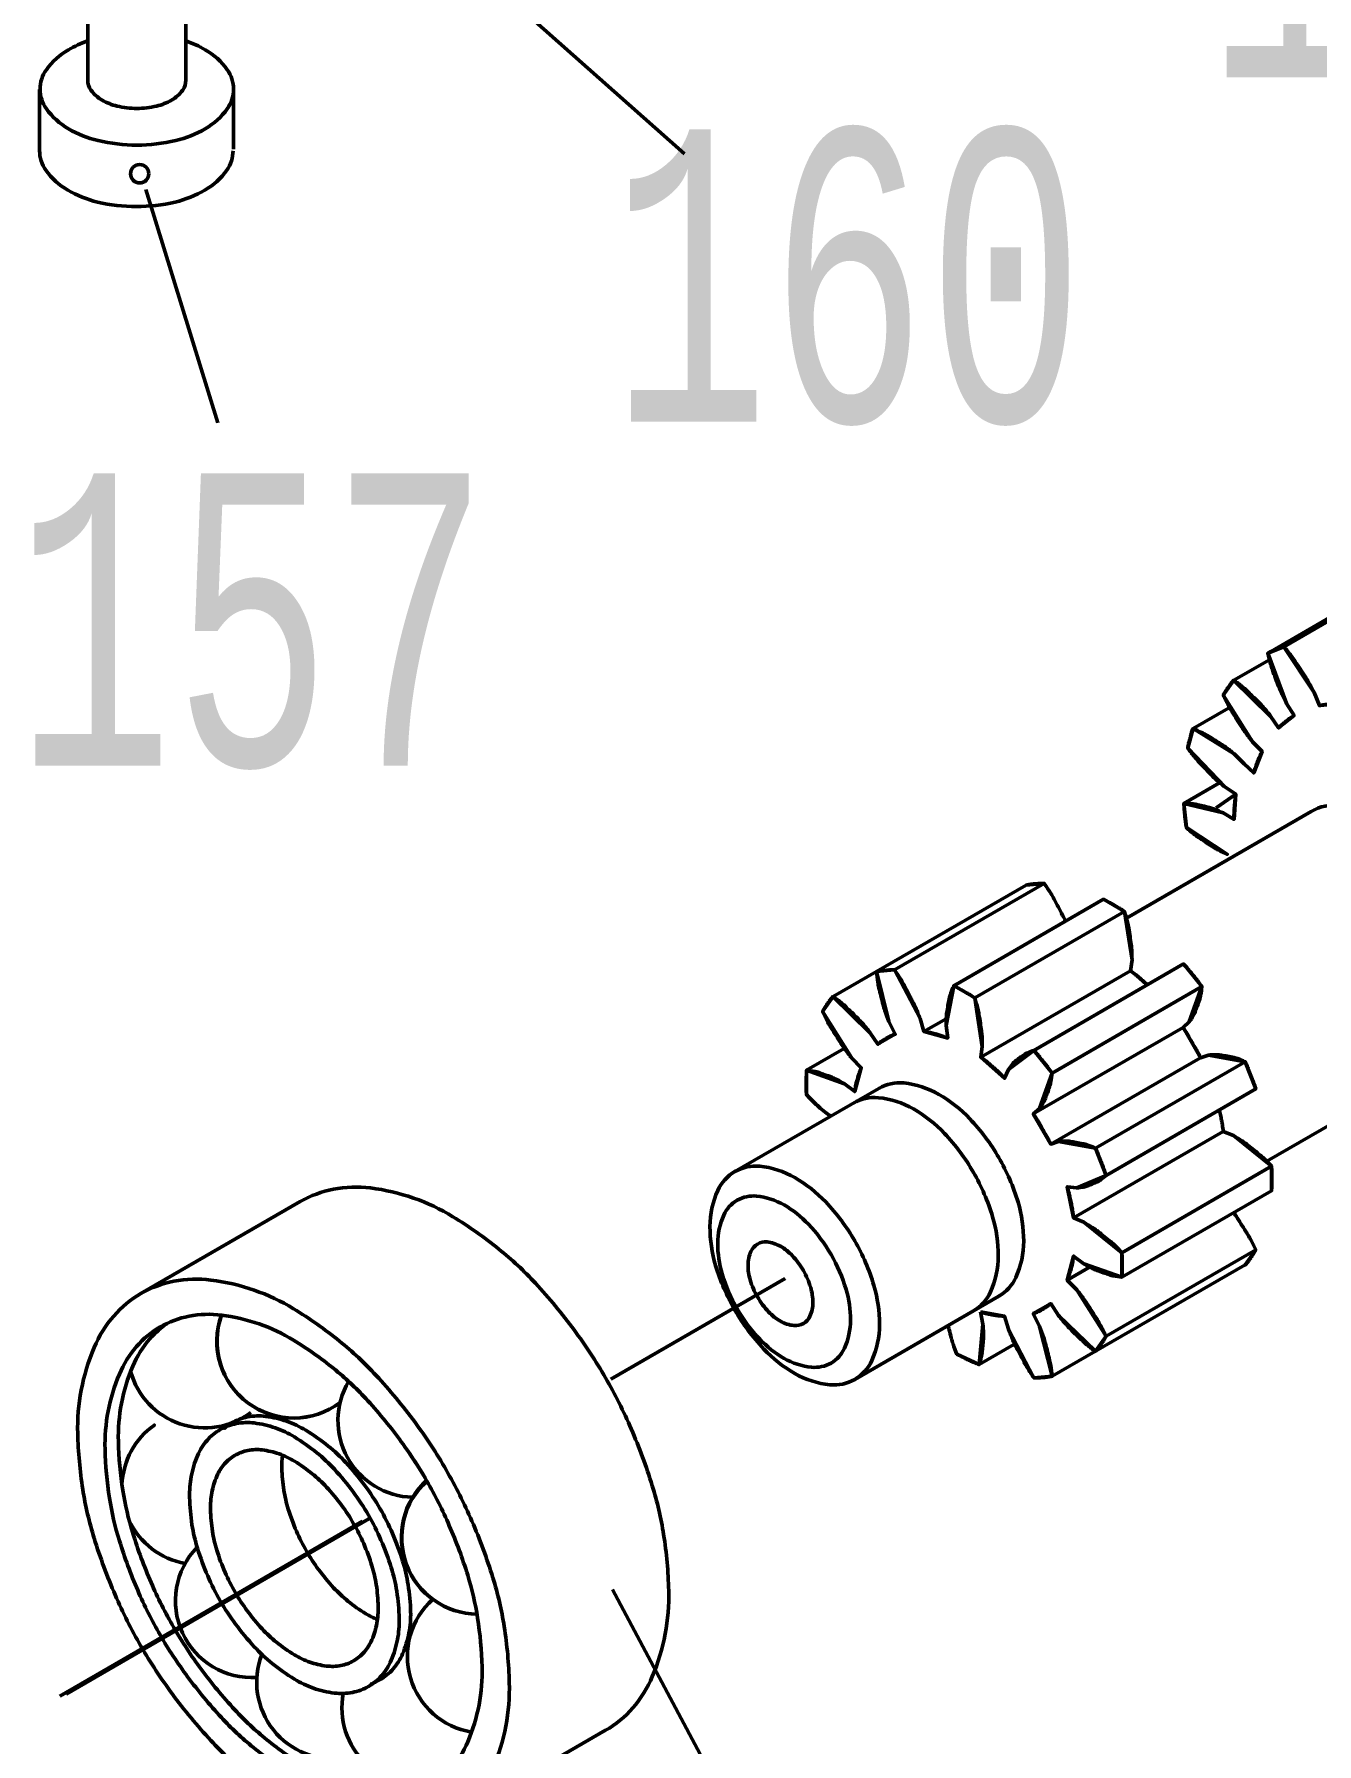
# Model space of a CAD drawing. Extents: x -99 to 181, y -251 to 146.
# Drawn here: x 57.45 to 72.82, y 2.89 to 23.36 of the extents above; entities that cross this region are included whole.
import ezdxf

# ---------------------------------------------------------------- set-up
doc = ezdxf.new("R2010")
doc.units = 0
doc.linetypes.add('STRICHPUNKT2', pattern=[18.5, 10, -4, 0.5, -4])
doc.layers.get('0').update_dxf_attribs({"linetype": 'CONTINUOUS'})
doc.layers.add('LE_ALL', color=7, linetype='CONTINUOUS', lineweight=50)
doc.layers.add('TXT_ALL', color=7, linetype='CONTINUOUS')
doc.styles.add('MONOTXT', font='monotxt.shx')

# ---------------------------------------------------------------- blocks, each defined once
blk = doc.blocks.new('107_00013', base_point=(66.114, 8.238))
at = {"layer": 'LE_ALL', "color": 2}
for p, q in [((71.223, 14.15), (71.65, 14.397)), ((66.702, 10.955), (67.154, 11.215)), ((67.278, 10.698), (67.158, 10.789)), ((68.768, 7.429), (69.185, 7.67))]:
    blk.add_line(p, q, dxfattribs=at)
for points in [[(73.711, 16.77, -0.00967), (73.8, 16.66, -0.018087), (73.844, 16.599, -0.000215), (73.854, 16.585, 0.000215), (73.844, 16.599, 0.018087), (73.8, 16.66, 0.00967), (73.711, 16.77), (72.421, 16.025, 0.009551), (72.377, 16.013, 0.017664), (72.354, 16.005, 0.001348), (72.321, 15.992, 0.001369), (72.289, 15.979, 0.017937), (72.267, 15.97), (73.432, 16.642), (72.267, 15.97, 0.009625), (72.227, 15.949), (72.421, 16.025), (73.711, 16.77)], [(72.227, 15.949), (72.421, 16.025, 0.009551), (72.377, 16.013, 0.017664), (72.354, 16.005, 0.001348), (72.321, 15.992, 0.001369), (72.289, 15.979, 0.017937), (72.267, 15.97, 0.009625), (72.227, 15.949)], [(72.421, 16.025), (72.783, 15.478, 0.00958), (72.716, 15.604, 0.017751), (72.676, 15.671, 0.001376), (72.614, 15.763, 0.001402), (72.554, 15.854, 0.018087), (72.51, 15.915, 0.00967), (72.421, 16.025)], [(72.421, 16.025), (72.783, 15.478, 0.00958), (72.716, 15.604, 0.017751), (72.676, 15.671, 0.001376), (72.614, 15.763, 0.001402), (72.554, 15.854, 0.018087), (72.51, 15.915, 0.00967), (72.421, 16.025)], [(71.821, 15.625), (72.261, 15.196, 0.010749), (72.174, 15.301, 0.019424), (72.122, 15.357, 0.001715), (72.045, 15.432, 0.001857), (71.974, 15.501, 0.021043), (71.922, 15.546, 0.011188), (71.821, 15.625), (72.247, 15.871), (71.821, 15.625)], [(72.452, 15.348), (72.227, 15.949, 0.010193), (72.261, 15.817, 0.019152), (72.284, 15.748, 0.001553), (72.32, 15.65, 0.001478), (72.359, 15.547, 0.018226), (72.39, 15.476, 0.009944), (72.452, 15.348)], [(72.452, 15.348), (72.227, 15.949, 0.010193), (72.261, 15.817, 0.019152), (72.284, 15.748, 0.001553), (72.32, 15.65, 0.001478), (72.359, 15.547, 0.018226), (72.39, 15.476, 0.009944), (72.452, 15.348)], [(71.694, 15.445), (71.821, 15.625, 0.00867), (71.79, 15.589, 0.016383), (71.775, 15.569, 0.001121), (71.755, 15.54, 0.001078), (71.733, 15.509, 0.015747), (71.719, 15.487, 0.0085), (71.694, 15.445)], [(71.694, 15.445), (71.821, 15.625, 0.00867), (71.79, 15.589, 0.016383), (71.775, 15.569, 0.001121), (71.755, 15.54, 0.001078), (71.733, 15.509, 0.015747), (71.719, 15.487, 0.0085), (71.694, 15.445)], [(72.357, 15.053), (72.543, 15.202, 0.010507), (72.5, 15.174, 0.01946), (72.478, 15.158, 0.00162), (72.447, 15.133, 0.001593), (72.416, 15.108, 0.019137), (72.394, 15.09, 0.010419), (72.357, 15.053), (72.261, 15.196, 0.010749), (72.174, 15.301, 0.019424), (72.122, 15.357, 0.001715), (72.045, 15.432, 0.001857), (71.974, 15.501, 0.021043), (71.922, 15.546, 0.011188), (71.821, 15.625), (72.261, 15.196), (72.357, 15.053)], [(72.046, 14.889), (71.694, 15.445, 0.009554), (71.759, 15.317, 0.017738), (71.798, 15.25, 0.001369), (71.856, 15.156, 0.001386), (71.915, 15.063, 0.017954), (71.959, 15.001, 0.009612), (72.046, 14.889), (72.159, 14.771), (72.046, 14.889, -0.009612), (71.959, 15.001, -0.017954), (71.915, 15.063, -0.001386), (71.856, 15.156, -0.001369), (71.798, 15.25, -0.017738), (71.759, 15.317, -0.009554), (71.694, 15.445), (72.046, 14.889)], [(73.04, 15.501), (73.098, 15.343, 0.009268), (73.042, 15.343, 0.017053), (73.012, 15.342, 0.001273), (72.969, 15.338, 0.001329), (72.928, 15.334, 0.017806), (72.9, 15.331, 0.00947), (72.847, 15.321), (72.783, 15.478), (72.847, 15.321), (73.098, 15.343), (73.04, 15.501)], [(71.332, 15.045, 0.007265), (71.315, 14.997, 0.013918), (71.307, 14.971, 0.000798), (71.296, 14.933, 0.000758), (71.285, 14.894, 0.01323), (71.279, 14.866, 0.007083), (71.268, 14.813), (71.332, 15.045, 0.007265), (71.315, 14.997, 0.013918), (71.307, 14.971, 0.000798), (71.296, 14.933, 0.000758), (71.285, 14.894, 0.01323), (71.279, 14.866, 0.007083), (71.268, 14.813), (71.332, 15.045), (71.758, 15.291)], [(72.452, 15.348), (72.543, 15.202, 0.010507), (72.5, 15.174, 0.01946), (72.478, 15.158, 0.00162), (72.447, 15.133, 0.001593), (72.416, 15.108, 0.019137), (72.394, 15.09, 0.010419), (72.357, 15.053), (72.543, 15.202), (72.452, 15.348)], [(71.824, 14.743, 0.012092), (71.722, 14.823, 0.021461), (71.662, 14.865, 0.002145), (71.575, 14.919, 0.002391), (71.497, 14.966, 0.023939), (71.441, 14.996, 0.012771), (71.332, 15.045), (71.824, 14.743, 0.012092), (71.722, 14.823, 0.021461), (71.662, 14.865, 0.002145), (71.575, 14.919, 0.002391), (71.497, 14.966, 0.023939), (71.441, 14.996, 0.012771), (71.332, 15.045), (71.824, 14.743)], [(71.268, 14.813, 0.00983), (71.356, 14.701, 0.018065), (71.407, 14.643, 0.001446), (71.484, 14.563, 0.001509), (71.557, 14.487, 0.018857), (71.61, 14.436, 0.010043), (71.715, 14.347), (71.268, 14.813, 0.00983), (71.356, 14.701, 0.018065), (71.407, 14.643, 0.001446), (71.484, 14.563, 0.001509), (71.557, 14.487, 0.018857), (71.61, 14.436, 0.010043), (71.715, 14.347), (71.268, 14.813)], [(71.944, 14.625), (72.06, 14.514), (72.159, 14.771, 0.007938), (72.134, 14.718, 0.015149), (72.121, 14.69, 0.000947), (72.105, 14.648, 0.000896), (72.088, 14.604, 0.014334), (72.078, 14.573, 0.007721), (72.06, 14.514), (71.944, 14.625), (71.824, 14.743)], [(72.06, 14.514), (72.159, 14.771, 0.007938), (72.134, 14.718, 0.015149), (72.121, 14.69, 0.000947), (72.105, 14.648, 0.000896), (72.088, 14.604, 0.014334), (72.078, 14.573, 0.007721), (72.06, 14.514)], [(72.216, 9.863), (74.428, 11.14, 0.156851), (74.667, 11.404, 0.106617), (74.776, 11.91, 0.072341), (74.696, 12.457, 0.058752), (74.428, 13.082, 0.058752), (74.021, 13.627, 0.072341), (73.587, 13.97, 0.106617), (73.094, 14.128, 0.156851), (72.746, 14.053), (70.534, 12.776)], [(71.694, 14.035, 0.017), (71.593, 14.079, 0.028757), (71.531, 14.099, 0.004049), (71.446, 14.12, 0.004702), (71.373, 14.137, 0.03342), (71.32, 14.145, 0.018331), (71.223, 14.15), (71.694, 14.035)], [(71.223, 14.15, 0.004924), (71.226, 14.087, 0.009589), (71.229, 14.055, 0.000374), (71.233, 14.008, 0.000357), (71.238, 13.958, 0.009167), (71.242, 13.924, 0.004814), (71.252, 13.86), (71.223, 14.15)], [(71.694, 14.035, 0.017), (71.593, 14.079, 0.028757), (71.531, 14.099, 0.004049), (71.446, 14.12, 0.004702), (71.373, 14.137, 0.03342), (71.32, 14.145, 0.018331), (71.223, 14.15), (71.694, 14.035)], [(71.223, 14.15, 0.004924), (71.226, 14.087, 0.009589), (71.229, 14.055, 0.000374), (71.233, 14.008, 0.000357), (71.238, 13.958, 0.009167), (71.242, 13.924, 0.004814), (71.252, 13.86), (71.223, 14.15)], [(71.844, 14.261, 0.006499), (71.835, 14.197, 0.012541), (71.832, 14.163, 0.000643), (71.828, 14.114, 0.000608), (71.825, 14.062, 0.011862), (71.823, 14.026, 0.006321), (71.823, 13.958), (71.844, 14.261)], [(71.844, 14.261, 0.006499), (71.835, 14.197, 0.012541), (71.832, 14.163, 0.000643), (71.828, 14.114, 0.000608), (71.825, 14.062, 0.011862), (71.823, 14.026, 0.006321), (71.823, 13.958), (71.844, 14.261)], [(71.252, 13.86, 0.01175), (71.353, 13.775, 0.020942), (71.413, 13.732, 0.002031), (71.499, 13.675, 0.002251), (71.578, 13.624, 0.023217), (71.634, 13.592, 0.012371), (71.743, 13.539), (71.252, 13.86)], [(69.77, 12.809, -0.017954), (69.802, 12.74, 0.017954), (69.77, 12.809, 0.001386), (69.719, 12.906, 0.001369), (69.667, 13.004, 0.017738), (69.629, 13.071, 0.009554), (69.55, 13.191, 0.0085), (69.501, 13.191, 0.015747), (69.475, 13.189, 0.001078), (69.438, 13.186, 0.001121), (69.402, 13.183, 0.016383), (69.377, 13.179, 0.00867), (69.331, 13.171), (69.55, 13.191, -0.009554), (69.629, 13.071, -0.017738), (69.667, 13.004, -0.001369), (69.719, 12.906, -0.001386), (69.77, 12.809)], [(69.331, 13.171), (69.55, 13.191, 0.0085), (69.501, 13.191, 0.015747), (69.475, 13.189, 0.001078), (69.438, 13.186, 0.001121), (69.402, 13.183, 0.016383), (69.377, 13.179, 0.00867), (69.331, 13.171)], [(70.583, 12.146, -0.006527), (70.647, 12.096, -0.012587), (70.68, 12.069, -0.00065), (70.726, 12.028, -0.000617), (70.775, 11.985, 0.000617), (70.726, 12.028, 0.00065), (70.68, 12.069, 0.012587), (70.647, 12.096, 0.006527), (70.583, 12.146), (70.601, 12.275, 0.012371), (70.597, 12.397, 0.023217), (70.591, 12.461, 0.002251), (70.577, 12.553, 0.002031), (70.561, 12.655, 0.020942), (70.546, 12.728, 0.01175), (70.511, 12.855, 0.004814), (70.456, 12.89, 0.009167), (70.427, 12.908, 0.000357), (70.384, 12.933, 0.000374), (70.343, 12.957, 0.009589), (70.314, 12.972, 0.004924), (70.258, 13.001), (70.511, 12.855), (70.601, 12.275), (70.583, 12.146)], [(70.258, 13.001), (70.511, 12.855, 0.004814), (70.456, 12.89, 0.009167), (70.427, 12.908, 0.000357), (70.384, 12.933, 0.000374), (70.343, 12.957, 0.009589), (70.314, 12.972, 0.004924), (70.258, 13.001)], [(70.511, 12.855), (70.601, 12.275, 0.012371), (70.597, 12.397, 0.023217), (70.591, 12.461, 0.002251), (70.577, 12.553, 0.002031), (70.561, 12.655, 0.020942), (70.546, 12.728, 0.01175), (70.511, 12.855)], [(67.538, 12.136), (67.756, 12.155, 0.0085), (67.708, 12.155, 0.015747), (67.682, 12.154, 0.001078), (67.644, 12.15, 0.001121), (67.609, 12.147, 0.016383), (67.584, 12.144, 0.00867), (67.538, 12.136)], [(67.538, 12.136), (67.756, 12.155, 0.0085), (67.708, 12.155, 0.015747), (67.682, 12.154, 0.001078), (67.644, 12.15, 0.001121), (67.609, 12.147, 0.016383), (67.584, 12.144, 0.00867), (67.538, 12.136)], [(67.689, 11.539), (67.538, 12.136, 0.011188), (67.555, 12.008, 0.021043), (67.568, 11.941, 0.001857), (67.592, 11.845, 0.001715), (67.619, 11.741, 0.019424), (67.641, 11.668, 0.010749), (67.689, 11.539), (67.764, 11.385), (67.689, 11.539)], [(67.689, 11.539), (67.538, 12.136, 0.011188), (67.555, 12.008, 0.021043), (67.568, 11.941, 0.001857), (67.592, 11.845, 0.001715), (67.619, 11.741, 0.019424), (67.641, 11.668, 0.010749), (67.689, 11.539)], [(68.376, 11.571), (68.108, 11.416), (68.063, 11.573, 0.009612), (68.009, 11.704, 0.017954), (67.976, 11.773, 0.001386), (67.926, 11.87, 0.001369), (67.874, 11.968, 0.017738), (67.835, 12.035, 0.009554), (67.756, 12.155), (68.063, 11.573), (68.108, 11.416), (68.376, 11.571)], [(67.756, 12.155), (68.063, 11.573, 0.009612), (68.009, 11.704, 0.017954), (67.976, 11.773, 0.001386), (67.926, 11.87, 0.001369), (67.874, 11.968, 0.017738), (67.835, 12.035, 0.009554), (67.756, 12.155)], [(70.583, 12.146), (68.789, 11.11), (69.074, 10.858, 0.006361), (69.014, 10.918, 0.011954), (68.981, 10.949, 0.000617), (68.933, 10.992, 0.00065), (68.886, 11.033, 0.012587), (68.854, 11.061, 0.006527), (68.789, 11.11), (70.583, 12.146)], [(71.516, 11.136), (71.957, 11.056), (70.163, 10.021), (70.29, 9.695), (72.083, 10.731), (71.957, 11.056, 0.019887), (71.863, 11.093, 0.032938), (71.804, 11.109, 0.005384), (71.724, 11.125, 0.006244), (71.656, 11.136, 0.038243), (71.606, 11.14, 0.021439), (71.516, 11.136), (71.42, 11.104), (69.627, 10.069, 0.005369), (69.585, 10.151, 0.010305), (69.562, 10.192, 0.000444), (69.528, 10.253, 0.000444), (69.493, 10.313, 0.010305), (69.468, 10.354, 0.005369), (69.418, 10.43), (71.212, 11.466), (71.287, 11.533, 0.021439), (71.335, 11.609, 0.038243), (71.357, 11.654, 0.006244), (71.381, 11.719, 0.005384), (71.408, 11.796, 0.032938), (71.423, 11.855, 0.019887), (71.438, 11.955), (69.645, 10.919, -0.019887), (69.629, 10.819, -0.032938), (69.614, 10.76, -0.005384), (69.588, 10.684, -0.006244), (69.563, 10.619, -0.038243), (69.542, 10.573, -0.021439), (69.494, 10.497), (69.645, 10.919, 0.003384), (69.598, 10.981, 0.006566), (69.574, 11.013, 0.000179), (69.537, 11.058, 0.000181), (69.501, 11.103, 0.00667), (69.476, 11.133, 0.003411), (69.426, 11.191), (71.219, 12.227, -0.003411), (71.269, 12.169, -0.00667), (71.294, 12.139, -0.000181), (71.33, 12.094, -0.000179), (71.367, 12.048, -0.006566), (71.392, 12.017, -0.003384), (71.438, 11.955), (71.219, 12.227), (69.426, 11.191, 0.028546), (69.351, 11.164, 0.046921), (69.309, 11.14, 0.010207), (69.257, 11.103, 0.009862), (69.206, 11.063, 0.045313), (69.169, 11.028, 0.028044), (69.12, 10.963), (69.426, 11.191), (69.645, 10.919), (71.438, 11.955), (71.287, 11.533), (71.212, 11.466, -0.005369), (71.262, 11.389, -0.010305), (71.286, 11.349, -0.000444), (71.321, 11.288, -0.000444), (71.356, 11.228, -0.010305), (71.379, 11.186, -0.005369), (71.42, 11.104), (71.212, 11.466), (69.418, 10.43), (69.627, 10.069), (69.722, 10.101, -0.021439), (69.812, 10.105, -0.038243), (69.862, 10.101, -0.006244), (69.931, 10.089, -0.005384), (70.01, 10.074, -0.032938), (70.069, 10.058, -0.019887), (70.163, 10.021), (69.722, 10.101), (69.627, 10.069), (71.42, 11.104), (71.516, 11.136)], [(71.219, 12.227), (71.438, 11.955, 0.003384), (71.392, 12.017, 0.006566), (71.367, 12.048, 0.000179), (71.33, 12.094, 0.000181), (71.294, 12.139, 0.00667), (71.269, 12.169, 0.003411), (71.219, 12.227)], [(68.496, 11.984), (68.465, 11.965, 0.018331), (68.429, 11.875, 0.03342), (68.415, 11.823, 0.004702), (68.4, 11.75, 0.004049), (68.385, 11.664, 0.028757), (68.377, 11.599, 0.017), (68.375, 11.489), (68.393, 11.339, 0.010509), (68.331, 11.363, 0.018955), (68.296, 11.374, 0.001625), (68.246, 11.388, 0.00177), (68.201, 11.4, 0.020651), (68.169, 11.407, 0.01097), (68.108, 11.416), (68.393, 11.339), (68.375, 11.489), (68.465, 11.965, -0.004924), (68.521, 11.937, -0.009589), (68.549, 11.921, -0.000374), (68.59, 11.897, -0.000357), (68.633, 11.872, -0.009167), (68.663, 11.855, -0.004814), (68.717, 11.819, -0.01175), (68.752, 11.692, -0.020942), (68.767, 11.62, -0.002031), (68.784, 11.518, -0.002251), (68.797, 11.425, -0.023217), (68.804, 11.361, -0.012371), (68.807, 11.24), (68.717, 11.819), (68.465, 11.965), (68.496, 11.984)], [(68.375, 11.489), (68.465, 11.965, 0.018331), (68.429, 11.875, 0.03342), (68.415, 11.823, 0.004702), (68.4, 11.75, 0.004049), (68.385, 11.664, 0.028757), (68.377, 11.599, 0.017), (68.375, 11.489)], [(68.465, 11.965), (68.717, 11.819, 0.004814), (68.663, 11.855, 0.009167), (68.633, 11.872, 0.000357), (68.59, 11.897, 0.000374), (68.549, 11.921, 0.009589), (68.521, 11.937, 0.004924), (68.465, 11.965)], [(71.438, 11.955), (71.287, 11.533, 0.021439), (71.335, 11.609, 0.038243), (71.357, 11.654, 0.006244), (71.381, 11.719, 0.005384), (71.408, 11.796, 0.032938), (71.423, 11.855, 0.019887), (71.438, 11.955)], [(66.989, 11.8, -0.00867), (67.019, 11.836), (66.893, 11.657, -0.0085), (66.917, 11.698, -0.015747), (66.931, 11.72, -0.001078), (66.953, 11.751, -0.001121), (66.974, 11.78, -0.016383), (66.989, 11.8, -0.00867), (67.019, 11.836), (66.893, 11.657, -0.0085), (66.917, 11.698, -0.015747), (66.931, 11.72, -0.001078), (66.953, 11.751, -0.001121), (66.974, 11.78, -0.016383), (66.989, 11.8)], [(67.372, 11.513, -0.010749), (67.46, 11.407), (67.019, 11.836, -0.011188), (67.121, 11.758, -0.021043), (67.172, 11.712, -0.001857), (67.243, 11.644, -0.001715), (67.32, 11.569, -0.019424), (67.372, 11.513, -0.010749), (67.46, 11.407), (67.019, 11.836, -0.011188), (67.121, 11.758, -0.021043), (67.172, 11.712, -0.001857), (67.243, 11.644, -0.001715), (67.32, 11.569, -0.019424), (67.372, 11.513)], [(68.789, 11.11), (68.807, 11.24, 0.012371), (68.804, 11.361, 0.023217), (68.797, 11.425, 0.002251), (68.784, 11.518, 0.002031), (68.767, 11.62, 0.020942), (68.752, 11.692, 0.01175), (68.717, 11.819), (68.807, 11.24), (68.789, 11.11)], [(66.957, 11.528, -0.009554), (66.893, 11.657), (67.244, 11.1, -0.009612), (67.157, 11.212, -0.017954), (67.114, 11.275, -0.001386), (67.055, 11.368, -0.001369), (66.996, 11.462, -0.017738), (66.957, 11.528, -0.009554), (66.893, 11.657), (67.244, 11.1, -0.009612), (67.157, 11.212, -0.017954), (67.114, 11.275, -0.001386), (67.055, 11.368, -0.001369), (66.996, 11.462, -0.017738), (66.957, 11.528)], [(67.556, 11.265), (67.764, 11.385, 0.01609), (67.716, 11.367, 0.02848), (67.69, 11.354, 0.003617), (67.655, 11.334, 0.003617), (67.62, 11.314, 0.02848), (67.596, 11.297, 0.01609), (67.556, 11.265), (67.46, 11.407), (67.556, 11.265, -0.01609), (67.596, 11.297, -0.02848), (67.62, 11.314, -0.003617), (67.655, 11.334, -0.003617), (67.69, 11.354, -0.02848), (67.716, 11.367, -0.01609), (67.764, 11.385), (67.556, 11.265)], [(68.108, 11.416), (68.393, 11.339, 0.010509), (68.331, 11.363, 0.018955), (68.296, 11.374, 0.001625), (68.246, 11.388, 0.00177), (68.201, 11.4, 0.020651), (68.169, 11.407, 0.01097), (68.108, 11.416)], [(71.212, 11.466), (71.42, 11.104, 0.005369), (71.379, 11.186, 0.010305), (71.356, 11.228, 0.000444), (71.321, 11.288, 0.000444), (71.286, 11.349, 0.010305), (71.262, 11.389, 0.005369), (71.212, 11.466)], [(68.789, 11.11), (69.074, 10.858, 0.006361), (69.014, 10.918, 0.011954), (68.981, 10.949, 0.000617), (68.933, 10.992, 0.00065), (68.886, 11.033, 0.012587), (68.854, 11.061, 0.006527), (68.789, 11.11)], [(69.12, 10.963), (69.426, 11.191, 0.028546), (69.351, 11.164, 0.046921), (69.309, 11.14, 0.010207), (69.257, 11.103, 0.009862), (69.206, 11.063, 0.045313), (69.169, 11.028, 0.028044), (69.12, 10.963), (69.074, 10.858), (69.12, 10.963)], [(69.426, 11.191), (69.645, 10.919, 0.003384), (69.598, 10.981, 0.006566), (69.574, 11.013, 0.000179), (69.537, 11.058, 0.000181), (69.501, 11.103, 0.00667), (69.476, 11.133, 0.003411), (69.426, 11.191)], [(71.516, 11.136), (71.957, 11.056, 0.019887), (71.863, 11.093, 0.032938), (71.804, 11.109, 0.005384), (71.724, 11.125, 0.006244), (71.656, 11.136, 0.038243), (71.606, 11.14, 0.021439), (71.516, 11.136)], [(66.702, 10.955, 0.004924), (66.699, 10.892, 0.009589), (66.698, 10.86, 0.000374), (66.697, 10.812, 0.000357), (66.697, 10.762, 0.009167), (66.697, 10.728, 0.004814), (66.7, 10.663), (66.702, 10.955, 0.004924), (66.699, 10.892, 0.009589), (66.698, 10.86, 0.000374), (66.697, 10.812, 0.000357), (66.697, 10.762, 0.009167), (66.697, 10.728, 0.004814), (66.7, 10.663), (66.702, 10.955)], [(67.158, 10.789, 0.017), (67.062, 10.843, 0.028757), (67.003, 10.87, 0.004049), (66.921, 10.9, 0.004702), (66.85, 10.925, 0.03342), (66.799, 10.939, 0.018331), (66.702, 10.955), (67.158, 10.789, 0.017), (67.062, 10.843, 0.028757), (67.003, 10.87, 0.004049), (66.921, 10.9, 0.004702), (66.85, 10.925, 0.03342), (66.799, 10.939, 0.018331), (66.702, 10.955), (67.158, 10.789)], [(67.357, 10.983, 0.01097), (67.334, 10.925, 0.020651), (67.324, 10.894, 0.00177), (67.311, 10.849, 0.001625), (67.297, 10.799, 0.018955), (67.289, 10.764, 0.010509), (67.278, 10.698), (67.357, 10.983)], [(69.418, 10.43), (69.627, 10.069, 0.005369), (69.585, 10.151, 0.010305), (69.562, 10.192, 0.000444), (69.528, 10.253, 0.000444), (69.493, 10.313, 0.010305), (69.468, 10.354, 0.005369), (69.418, 10.43), (69.494, 10.497, 0.021439), (69.542, 10.573, 0.038243), (69.563, 10.619, 0.006244), (69.588, 10.684, 0.005384), (69.614, 10.76, 0.032938), (69.629, 10.819, 0.019887), (69.645, 10.919), (69.494, 10.497), (69.418, 10.43)], [(72.058, 10.803, 0.00667), (72.044, 10.84, 0.000181), (72.023, 10.893, 0.000179), (72.002, 10.948, 0.006566), (71.987, 10.985, 0.003384), (71.957, 11.056), (70.163, 10.021, 0.019887), (70.069, 10.058, 0.032938), (70.01, 10.074, 0.005384), (69.931, 10.089, 0.006244), (69.862, 10.101, 0.038243), (69.812, 10.105, 0.021439), (69.722, 10.101), (70.163, 10.021, -0.003384), (70.194, 9.95, -0.006566), (70.209, 9.913, -0.000179), (70.23, 9.858, -0.000181), (70.251, 9.804, -0.00667), (70.264, 9.767, -0.003411), (70.29, 9.695), (72.083, 10.731, 0.003411), (72.058, 10.803)], [(71.957, 11.056), (72.083, 10.731, 0.003411), (72.058, 10.803, 0.00667), (72.044, 10.84, 0.000181), (72.023, 10.893, 0.000179), (72.002, 10.948, 0.006566), (71.987, 10.985, 0.003384), (71.957, 11.056)], [(66.7, 10.663, 0.01175), (66.791, 10.568, 0.020942), (66.846, 10.518, 0.002031), (66.926, 10.452, 0.001945), (66.988, 10.401)], [(67.568, 10.736, -0.156851), (67.866, 10.801, -0.106617), (68.287, 10.665, -0.072341), (68.658, 10.372, -0.058752), (69.005, 9.907, -0.058752), (69.235, 9.373, -0.072341), (69.303, 8.906, -0.106617), (69.209, 8.473, -0.156851), (69.005, 8.248, 0.156851), (69.209, 8.473, 0.106617), (69.303, 8.906, 0.072341), (69.235, 9.373, 0.058752), (69.005, 9.907, 0.058752), (68.658, 10.372, 0.072341), (68.287, 10.665, 0.106617), (67.866, 10.801, 0.156851), (67.568, 10.736)], [(67.264, 10.561, -0.156851), (67.562, 10.625, -0.106617), (67.983, 10.49, -0.072341), (68.354, 10.197, -0.058752), (68.701, 9.731, -0.058752), (68.93, 9.198, -0.072341), (68.999, 8.73, -0.106617), (68.905, 8.298, -0.156851), (68.701, 8.072, 0.156851), (68.905, 8.298, 0.106617), (68.999, 8.73, 0.072341), (68.93, 9.198, 0.058752), (68.701, 9.731, 0.058752), (68.354, 10.197, 0.072341), (67.983, 10.49, 0.106617), (67.562, 10.625, 0.156851), (67.264, 10.561)], [(71.816, 10.171), (72.273, 9.803, 0.01175), (72.18, 9.897, 0.020942), (72.125, 9.946, 0.002031), (72.045, 10.011, 0.002251), (71.972, 10.07, 0.023217), (71.919, 10.107, 0.012371), (71.816, 10.171), (71.695, 10.22), (69.901, 9.185), (69.825, 9.558), (69.938, 9.544), (70.29, 9.695, -0.028546), (70.228, 9.644, -0.046921), (70.186, 9.619, -0.010207), (70.129, 9.593, -0.009862), (70.069, 9.569, -0.045313), (70.02, 9.555, -0.028044), (69.938, 9.544), (69.825, 9.558, -0.006361), (69.847, 9.476, -0.011954), (69.857, 9.432, -0.000617), (69.871, 9.368, -0.00065), (69.883, 9.307, -0.012587), (69.89, 9.265, -0.006527), (69.901, 9.185), (70.022, 9.135), (70.479, 8.768), (72.273, 9.803), (72.273, 9.511), (70.479, 8.476), (70.479, 8.768, 0.01175), (70.387, 8.862, 0.020942), (70.331, 8.911, 0.002031), (70.251, 8.976, 0.002251), (70.178, 9.034, 0.023217), (70.126, 9.072, 0.012371), (70.022, 9.135), (69.901, 9.185), (71.695, 10.22, 0.006527), (71.684, 10.301, 0.012587), (71.677, 10.342, 0.00065), (71.664, 10.403, 0.000617), (71.651, 10.467, -0.000617), (71.664, 10.403, -0.00065), (71.677, 10.342, -0.012587), (71.684, 10.301, -0.006527), (71.695, 10.22), (71.816, 10.171)], [(72.276, 9.574, -0.004924), (72.273, 9.511), (70.479, 8.476, 0.004924), (70.483, 8.539, 0.009589), (70.483, 8.571, 0.000374), (70.483, 8.619, 0.000357), (70.483, 8.668, 0.009167), (70.483, 8.703, 0.004814), (70.479, 8.768), (70.022, 9.135, -0.012371), (70.126, 9.072, -0.023217), (70.178, 9.034, -0.002251), (70.251, 8.976, -0.002031), (70.331, 8.911, -0.020942), (70.387, 8.862, -0.01175), (70.479, 8.768), (72.273, 9.803, 0.01175), (72.18, 9.897, 0.020942), (72.125, 9.946, 0.002031), (72.045, 10.011, 0.002251), (71.972, 10.07, 0.023217), (71.919, 10.107, 0.012371), (71.816, 10.171), (72.273, 9.803, -0.004814), (72.276, 9.738, -0.009167), (72.277, 9.704, -0.000357), (72.277, 9.654, -0.000374), (72.277, 9.606, -0.009589), (72.276, 9.574)], [(70.163, 10.021), (70.29, 9.695, 0.003411), (70.264, 9.767, 0.00667), (70.251, 9.804, 0.000181), (70.23, 9.858, 0.000179), (70.209, 9.913, 0.006566), (70.194, 9.95, 0.003384), (70.163, 10.021)], [(65.842, 8.081, 0.058752), (66.189, 7.615, 0.072341), (66.56, 7.322, 0.106617), (66.981, 7.187, 0.156851), (67.279, 7.251, 0.156851), (67.483, 7.477, 0.106617), (67.576, 7.909, 0.072341), (67.508, 8.376, 0.058752), (67.279, 8.91, 0.058752), (66.931, 9.376, 0.072341), (66.56, 9.668, 0.106617), (66.14, 9.804, 0.156851), (65.842, 9.74, 0.156851), (65.638, 9.514, 0.106617), (65.544, 9.082, 0.072341), (65.612, 8.614, 0.058752), (65.842, 8.081, 0.058752), (66.189, 7.615, 0.072341), (66.56, 7.322, 0.106617), (66.981, 7.187, 0.156851), (67.279, 7.251, 0.156851), (67.483, 7.477, 0.106617), (67.576, 7.909, 0.072341), (67.508, 8.376, 0.058752), (67.279, 8.91, 0.058752), (66.931, 9.376, 0.072341), (66.56, 9.668, 0.106617), (66.14, 9.804, 0.156851), (65.842, 9.74, 0.156851), (65.638, 9.514, 0.106617), (65.544, 9.082, 0.072341), (65.612, 8.614, 0.058752), (65.842, 8.081)], [(70.29, 9.695), (69.938, 9.544, 0.028044), (70.02, 9.555, 0.045313), (70.069, 9.569, 0.009862), (70.129, 9.593, 0.010207), (70.186, 9.619, 0.046921), (70.228, 9.644, 0.028546), (70.29, 9.695)], [(72.273, 9.803), (72.273, 9.511, 0.004924), (72.276, 9.574, 0.009589), (72.277, 9.606, 0.000374), (72.277, 9.654, 0.000357), (72.277, 9.704, 0.009167), (72.276, 9.738, 0.004814), (72.273, 9.803)], [(65.87, 8.097, 0.058752), (66.142, 7.732, 0.072341), (66.432, 7.503, 0.106617), (66.762, 7.397, 0.156851), (66.995, 7.447, 0.156851), (67.155, 7.624, 0.106617), (67.228, 7.962, 0.072341), (67.175, 8.328, 0.058752), (66.995, 8.746, 0.058752), (66.723, 9.111, 0.072341), (66.432, 9.34, 0.106617), (66.103, 9.446, 0.156851), (65.87, 9.396, 0.156851), (65.71, 9.219, 0.106617), (65.637, 8.881, 0.072341), (65.69, 8.515, 0.058752), (65.87, 8.097, 0.058752), (66.142, 7.732, 0.072341), (66.432, 7.503, 0.106617), (66.762, 7.397, 0.156851), (66.995, 7.447, 0.156851), (67.155, 7.624, 0.106617), (67.228, 7.962, 0.072341), (67.175, 8.328, 0.058752), (66.995, 8.746, 0.058752), (66.723, 9.111, 0.072341), (66.432, 9.34, 0.106617), (66.103, 9.446, 0.156851), (65.87, 9.396, 0.156851), (65.71, 9.219, 0.106617), (65.637, 8.881, 0.072341), (65.69, 8.515, 0.058752), (65.87, 8.097)], [(69.825, 9.558), (69.901, 9.185, 0.006527), (69.89, 9.265, 0.012587), (69.883, 9.307, 0.00065), (69.871, 9.368, 0.000617), (69.857, 9.432, 0.011954), (69.847, 9.476, 0.006361), (69.825, 9.558)], [(69.627, 8.159), (69.418, 8.039, 0.01609), (69.466, 8.057, 0.02848), (69.493, 8.07, 0.003617), (69.528, 8.09, 0.003617), (69.562, 8.11, 0.02848), (69.587, 8.127, 0.01609), (69.627, 8.159), (69.722, 8.017), (70.163, 7.588), (71.957, 8.623), (72.083, 8.803), (70.29, 7.768), (70.163, 7.588, -0.011188), (70.061, 7.666, -0.021043), (70.01, 7.712, -0.001857), (69.939, 7.78, -0.001715), (69.862, 7.855, -0.019424), (69.81, 7.911, -0.010749), (69.722, 8.017), (70.163, 7.588, 0.00867), (70.194, 7.624, 0.016383), (70.209, 7.644, 0.001121), (70.229, 7.673, 0.001078), (70.251, 7.704, 0.015747), (70.265, 7.726, 0.0085), (70.29, 7.768), (69.938, 8.324, -0.009612), (70.025, 8.212, -0.017954), (70.069, 8.149, -0.001386), (70.127, 8.057, -0.001369), (70.186, 7.963, -0.017738), (70.225, 7.896, -0.009554), (70.29, 7.768), (72.083, 8.803, 0.009554), (72.019, 8.931, 0.017738), (71.98, 8.998, 0.001369), (71.921, 9.092, 0.001386), (71.862, 9.185, 0.017954), (71.819, 9.247, -0.017954), (71.862, 9.185, -0.001386), (71.921, 9.092, -0.001369), (71.98, 8.998, -0.017738), (72.019, 8.931, -0.009554), (72.083, 8.803, -0.0085), (72.059, 8.761, -0.015747), (72.044, 8.739, -0.001078), (72.023, 8.708, -0.001121), (72.002, 8.679, -0.016383), (71.987, 8.659, -0.00867), (71.957, 8.623), (70.163, 7.588, -0.011188), (70.061, 7.666, -0.021043), (70.01, 7.712, -0.001857), (69.939, 7.78, -0.001715), (69.862, 7.855, -0.019424), (69.81, 7.911, -0.010749), (69.722, 8.017), (69.627, 8.159, -0.01609), (69.587, 8.127, -0.02848), (69.562, 8.11, -0.003617), (69.528, 8.09, -0.003617), (69.493, 8.07, -0.02848), (69.466, 8.057, -0.01609), (69.418, 8.039), (69.627, 8.159)], [(66.114, 8.238, 0.058752), (66.247, 8.059, 0.072341), (66.389, 7.947, 0.106617), (66.55, 7.896, 0.156851), (66.663, 7.92, 0.156851), (66.742, 8.007, 0.106617), (66.777, 8.172, 0.072341), (66.751, 8.351, 0.058752), (66.663, 8.555, 0.058752), (66.531, 8.733, 0.072341), (66.389, 8.845, 0.106617), (66.228, 8.897, 0.156851), (66.114, 8.872, 0.156851), (66.036, 8.786, 0.106617), (66, 8.621, 0.072341), (66.026, 8.442, 0.058752), (66.114, 8.238, 0.058752), (66.247, 8.059, 0.072341), (66.389, 7.947, 0.106617), (66.55, 7.896, 0.156851), (66.663, 7.92, 0.156851), (66.742, 8.007, 0.106617), (66.777, 8.172, 0.072341), (66.751, 8.351, 0.058752), (66.663, 8.555, 0.058752), (66.531, 8.733, 0.072341), (66.389, 8.845, 0.106617), (66.228, 8.897, 0.156851), (66.114, 8.872, 0.156851), (66.036, 8.786, 0.106617), (66, 8.621, 0.072341), (66.026, 8.442, 0.058752), (66.114, 8.238)], [(69.901, 8.727), (69.825, 8.441, 0.01097), (69.847, 8.499, 0.020651), (69.857, 8.53, 0.00177), (69.87, 8.576, 0.001625), (69.883, 8.625, 0.018955), (69.891, 8.661, 0.010509), (69.901, 8.727)], [(69.901, 8.727), (70.022, 8.636), (70.479, 8.476, -0.018331), (70.383, 8.49, -0.03342), (70.331, 8.504, -0.004702), (70.26, 8.528, -0.004049), (70.178, 8.557, -0.028757), (70.118, 8.583, -0.017), (70.022, 8.636), (69.901, 8.727, -0.010509), (69.891, 8.661, -0.018955), (69.883, 8.625, -0.001625), (69.87, 8.576, -0.00177), (69.857, 8.53, -0.020651), (69.847, 8.499, -0.01097), (69.825, 8.441), (69.938, 8.324), (70.29, 7.768, 0.009554), (70.225, 7.896, 0.017738), (70.186, 7.963, 0.001369), (70.127, 8.057, 0.001386), (70.069, 8.149, 0.017954), (70.025, 8.212, 0.009612), (69.938, 8.324), (69.825, 8.441), (70.093, 8.596), (69.825, 8.441), (69.901, 8.727)], [(70.479, 8.476), (70.022, 8.636, 0.017), (70.118, 8.583, 0.028757), (70.178, 8.557, 0.004049), (70.26, 8.528, 0.004702), (70.331, 8.504, 0.03342), (70.383, 8.49, 0.018331), (70.479, 8.476)], [(70.479, 8.768), (70.479, 8.476, 0.004924), (70.483, 8.539, 0.009589), (70.483, 8.571, 0.000374), (70.483, 8.619, 0.000357), (70.483, 8.668, 0.009167), (70.483, 8.703, 0.004814), (70.479, 8.768)], [(72.083, 8.803), (71.957, 8.623, 0.00867), (71.987, 8.659, 0.016383), (72.002, 8.679, 0.001121), (72.023, 8.708, 0.001078), (72.044, 8.739, 0.015747), (72.059, 8.761, 0.0085), (72.083, 8.803)], [(71.438, 8.324), (69.645, 7.288, 0.011188), (69.627, 7.416, 0.021043), (69.614, 7.483, 0.001857), (69.59, 7.579, 0.001715), (69.563, 7.683, 0.019424), (69.541, 7.756, 0.010749), (69.494, 7.885), (69.645, 7.288, -0.00867), (69.598, 7.28, -0.016383), (69.574, 7.277, -0.001121), (69.538, 7.274, -0.001078), (69.501, 7.27, -0.015747), (69.474, 7.269, -0.0085), (69.426, 7.269), (69.645, 7.288), (71.438, 8.324)], [(68.784, 8.059, 0.010509), (68.847, 8.041, 0.018955), (68.883, 8.033, 0.001625), (68.934, 8.024, 0.00177), (68.98, 8.016, 0.020651), (69.013, 8.012, 0.01097), (69.074, 8.008), (68.784, 8.059)], [(68.784, 8.059, 0.010509), (68.847, 8.041, 0.018955), (68.883, 8.033, 0.001625), (68.934, 8.024, 0.00177), (68.98, 8.016, 0.020651), (69.013, 8.012, 0.01097), (69.074, 8.008), (68.784, 8.059)], [(69.074, 8.008), (69.12, 7.851, 0.009612), (69.173, 7.72, 0.017954), (69.206, 7.651, 0.001386), (69.257, 7.554, 0.001369), (69.309, 7.456, 0.017738), (69.347, 7.389, 0.009554), (69.426, 7.269), (69.12, 7.851), (69.074, 8.008)], [(69.494, 7.885), (69.645, 7.288, 0.011188), (69.627, 7.416, 0.021043), (69.614, 7.483, 0.001857), (69.59, 7.579, 0.001715), (69.563, 7.683, 0.019424), (69.541, 7.756, 0.010749), (69.494, 7.885), (69.418, 8.039), (69.494, 7.885)], [(68.398, 7.897, 0.001261), (68.41, 7.846, 0.002031), (68.436, 7.746, 0.020942), (68.457, 7.675, 0.01175), (68.503, 7.552)], [(68.768, 7.429, 0.018331), (68.795, 7.522, 0.03342), (68.805, 7.575, 0.004702), (68.813, 7.65, 0.004049), (68.821, 7.737, 0.028757), (68.822, 7.802, 0.017), (68.815, 7.911), (68.768, 7.429)], [(68.768, 7.429, 0.018331), (68.795, 7.522, 0.03342), (68.805, 7.575, 0.004702), (68.813, 7.65, 0.004049), (68.821, 7.737, 0.028757), (68.822, 7.802, 0.017), (68.815, 7.911), (68.768, 7.429)], [(69.426, 7.269), (69.12, 7.851, 0.009612), (69.173, 7.72, 0.017954), (69.206, 7.651, 0.001386), (69.257, 7.554, 0.001369), (69.309, 7.456, 0.017738), (69.347, 7.389, 0.009554), (69.426, 7.269)], [(70.29, 7.768), (70.163, 7.588, 0.00867), (70.194, 7.624, 0.016383), (70.209, 7.644, 0.001121), (70.229, 7.673, 0.001078), (70.251, 7.704, 0.015747), (70.265, 7.726, 0.0085), (70.29, 7.768)], [(68.503, 7.552, 0.004814), (68.561, 7.521, 0.009167), (68.592, 7.506, 0.000357), (68.637, 7.485, 0.000374), (68.68, 7.466, 0.009589), (68.71, 7.453, 0.004924), (68.768, 7.429), (68.503, 7.552, 0.004814), (68.561, 7.521, 0.009167), (68.592, 7.506, 0.000357), (68.637, 7.485, 0.000374), (68.68, 7.466, 0.009589), (68.71, 7.453, 0.004924), (68.768, 7.429), (68.503, 7.552)], [(69.645, 7.288), (69.426, 7.269, 0.0085), (69.474, 7.269, 0.015747), (69.501, 7.27, 0.001078), (69.538, 7.274, 0.001121), (69.574, 7.277, 0.016383), (69.598, 7.28, 0.00867), (69.645, 7.288)]]:
    blk.add_lwpolyline(points, format="xyb", dxfattribs=at)
for points in [[(71.844, 14.261), (71.715, 14.347), (71.844, 14.261), (71.611, 14.095)], [(71.694, 14.035), (71.823, 13.958), (71.694, 14.035)], [(69.331, 13.171), (67.538, 12.136), (69.331, 13.171)], [(69.55, 13.191), (67.756, 12.155), (69.55, 13.191)], [(70.258, 13.001), (68.465, 11.965), (70.258, 13.001)], [(68.813, 12.872), (67.019, 11.836), (68.813, 12.872)], [(70.511, 12.855), (68.717, 11.819), (70.511, 12.855)], [(67.244, 11.1), (67.357, 10.983), (67.244, 11.1)], [(65.842, 9.74), (67.568, 10.736), (65.842, 9.74)], [(67.279, 7.251), (69.005, 8.248), (67.279, 7.251)], [(68.784, 8.059), (68.815, 7.911), (68.784, 8.059)]]:
    blk.add_lwpolyline(points, dxfattribs=at)
for centre, start in [((70.781, 11.038), 89.8089), ((70.781, 11.038), 89.8089), ((71.655, 9.533), 90.2302), ((71.655, 9.533), 90.2302)]:
    blk.add_arc(centre, 0.947, start, 90.3911, dxfattribs=at)
blk = doc.blocks.new('118_00014', base_point=(64.619, 3.316))
at = {"layer": 'LE_ALL', "color": 2, "linetype": 'STRICHPUNKT2'}
blk.add_line((61.382, 5.554), (57.753, 3.458), dxfattribs=at)
at = {"layer": 'LE_ALL', "color": 2}
for points in [[(58.726, 8.279), (60.636, 9.381, -0.083138), (61.032, 9.529, -0.079165), (61.475, 9.544, 0.079165), (61.032, 9.529, 0.083138), (60.636, 9.381), (58.726, 8.279)], [(64.619, 3.316, -0.083138), (64.293, 3.048), (62.383, 1.945), (64.293, 3.048, 0.083138), (64.619, 3.316, 0.079165), (64.853, 3.693, 0.052648), (65.008, 4.202, 0.053743), (65.05, 4.722, 0.032425), (64.989, 5.393, 0.036434), (64.853, 5.978, 0.027049), (64.601, 6.657, 0.028593), (64.293, 7.27, 0.028593), (63.916, 7.843, 0.027049), (63.454, 8.402, 0.036434), (63.015, 8.812, 0.032425), (62.464, 9.2, 0.053743), (61.993, 9.423, 0.052648), (61.475, 9.544, -0.052648), (61.993, 9.423, -0.053743), (62.464, 9.2, -0.032425), (63.015, 8.812, -0.036434), (63.454, 8.402, -0.027049), (63.916, 7.843, -0.028593), (64.293, 7.27, -0.028593), (64.601, 6.657, -0.027049), (64.853, 5.978, -0.036434), (64.989, 5.393, -0.032425), (65.05, 4.722, -0.053743), (65.008, 4.202, -0.052648), (64.853, 3.693, -0.079165), (64.619, 3.316)], [(59.122, 8.427, 0.083138), (58.726, 8.279, 0.083138), (58.4, 8.01, 0.079165), (58.166, 7.634, 0.052648), (58.011, 7.124, 0.053743), (57.969, 6.605, 0.032425), (58.03, 5.933, 0.036434), (58.166, 5.348, 0.027049), (58.418, 4.669, 0.028593), (58.726, 4.056, 0.028593), (59.103, 3.483, 0.027049), (59.565, 2.925, 0.036434), (60.004, 2.515, 0.032425), (60.555, 2.126, 0.053743), (61.026, 1.903, 0.052648), (61.544, 1.782, 0.079165), (61.987, 1.797, 0.083138), (62.383, 1.945, 0.083138), (62.709, 2.214, 0.079165), (62.943, 2.59, 0.052648), (63.098, 3.099, 0.053743), (63.14, 3.619, 0.032425), (63.079, 4.291, 0.036434), (62.943, 4.875, 0.027049), (62.691, 5.555, 0.028593), (62.383, 6.167, 0.028593), (62.007, 6.741, 0.027049), (61.544, 7.299, 0.036434), (61.106, 7.709, 0.032425), (60.555, 8.097, 0.053743), (60.083, 8.32, 0.052648), (59.565, 8.441, 0.079165), (59.122, 8.427, 0.083138), (58.726, 8.279, 0.083138), (58.4, 8.01, 0.079165), (58.166, 7.634, 0.052648), (58.011, 7.124, 0.053743), (57.969, 6.605, 0.032425), (58.03, 5.933, 0.036434), (58.166, 5.348, 0.027049), (58.418, 4.669, 0.028593), (58.726, 4.056, 0.028593), (59.103, 3.483, 0.027049), (59.565, 2.925, 0.036434), (60.004, 2.515, 0.032425), (60.555, 2.126, 0.053743), (61.026, 1.903, 0.052648), (61.544, 1.782, 0.079165), (61.987, 1.797, 0.083138), (62.383, 1.945, 0.083138), (62.709, 2.214, 0.079165), (62.943, 2.59, 0.052648), (63.098, 3.099, 0.053743), (63.14, 3.619, 0.032425), (63.079, 4.291, 0.036434), (62.943, 4.875, 0.027049), (62.691, 5.555, 0.028593), (62.383, 6.167, 0.028593), (62.007, 6.741, 0.027049), (61.544, 7.299, 0.036434), (61.106, 7.709, 0.032425), (60.555, 8.097, 0.053743), (60.083, 8.32, 0.052648), (59.565, 8.441, 0.079165), (59.122, 8.427)], [(61.112, 6.974, -0.745811), (59.69, 8.021, -0.052648), (60.143, 7.915, -0.053743), (60.555, 7.72, -0.032425), (61.036, 7.381, -0.036434), (61.419, 7.023, -0.027049), (61.823, 6.535, -0.028267), (62.149, 6.04, 0.680864), (62.753, 4.439, -0.680288), (62.152, 6.034, -0.028593), (62.421, 5.499, -0.027049), (62.642, 4.905, -0.036434), (62.76, 4.394, -0.032425), (62.814, 3.808, -0.053743), (62.777, 3.354, -0.052648), (62.642, 2.909, -0.079165), (62.437, 2.58, -0.083138), (62.152, 2.345, -0.083138), (61.806, 2.216, -0.079165), (61.419, 2.203, -0.052648), (60.966, 2.308, -0.053743), (60.555, 2.503, -0.032425), (60.073, 2.843, -0.036434), (59.69, 3.201, -0.027049), (59.286, 3.689, -0.028593), (58.957, 4.19, -0.028593), (58.688, 4.725, -0.027049), (58.468, 5.319, -0.036434), (58.349, 5.829, -0.032425), (58.296, 6.416, -0.053743), (58.333, 6.87, -0.052648), (58.468, 7.315, -0.079165), (58.672, 7.644, -0.083138), (58.957, 7.879, -0.083138), (59.303, 8.008, -0.079683), (59.693, 8.021, 0.746047), (61.112, 6.974)], [(59.303, 8.008, 0.083138), (58.957, 7.879, 0.083138), (58.672, 7.644, 0.079165), (58.468, 7.315, 0.052648), (58.333, 6.87, 0.053743), (58.296, 6.416, 0.032425), (58.349, 5.829, 0.036434), (58.468, 5.319, 0.027049), (58.688, 4.725, 0.028593), (58.957, 4.19, 0.028593), (59.286, 3.689, 0.027049), (59.69, 3.201, 0.036434), (60.073, 2.843, 0.032425), (60.555, 2.503, 0.053743), (60.966, 2.308, 0.052648), (61.419, 2.203, 0.079165), (61.806, 2.216, 0.083138), (62.152, 2.345, 0.083138), (62.437, 2.58, 0.079165), (62.642, 2.909, 0.052648), (62.777, 3.354, 0.053743), (62.814, 3.808, 0.032425), (62.76, 4.394, 0.036434), (62.642, 4.905, 0.027049), (62.421, 5.499, 0.028593), (62.152, 6.034, 0.028593), (61.823, 6.535, 0.027049), (61.419, 7.023, 0.036434), (61.036, 7.381, 0.032425), (60.555, 7.72, 0.053743), (60.143, 7.915, 0.052648), (59.69, 8.021, 0.079165), (59.303, 8.008)], [(58.833, 7.737, -0.052604), (59.005, 7.896, 0.052604), (58.833, 7.737, 0.079165), (58.628, 7.408, 0.052648), (58.493, 6.963, 0.053743), (58.456, 6.509, 0.032425), (58.51, 5.922, 0.036434), (58.628, 5.411, 0.027049), (58.848, 4.818, 0.028593), (59.118, 4.282, 0.028593), (59.447, 3.781, 0.027049), (59.851, 3.294, 0.036434), (60.234, 2.936, 0.032425), (60.715, 2.596, 0.053743), (61.127, 2.401, 0.052648), (61.58, 2.296, 0.079165), (61.967, 2.309, 0.052604), (62.191, 2.377, -0.052604), (61.967, 2.309, -0.079165), (61.58, 2.296, -0.052648), (61.127, 2.401, -0.053743), (60.715, 2.596, -0.032425), (60.234, 2.936, -0.036434), (59.851, 3.294, -0.027049), (59.447, 3.781, -0.028593), (59.118, 4.282, -0.028593), (58.848, 4.818, -0.027049), (58.628, 5.411, -0.036434), (58.51, 5.922, -0.032425), (58.456, 6.509, -0.053743), (58.493, 6.963, -0.052648), (58.628, 7.408, -0.079165), (58.833, 7.737)], [(60.044, 6.856, -0.529524), (58.603, 7.345, 0.529524), (60.044, 6.856)], [(61.982, 5.839, -0.572014), (61.215, 7.227, 0.572014), (61.982, 5.839)], [(60.006, 6.801, -0.079165), (60.221, 6.808, -0.052648), (60.473, 6.75, -0.053743), (60.702, 6.641, -0.032425), (60.97, 6.453, -0.036434), (61.182, 6.254, -0.027049), (61.407, 5.982, -0.028593), (61.59, 5.704, -0.028593), (61.74, 5.406, -0.027049), (61.862, 5.076, -0.036434), (61.928, 4.792, -0.032425), (61.958, 4.466, -0.053743), (61.937, 4.214, -0.052648), (61.862, 3.966, -0.079165), (61.748, 3.783, -0.083138), (61.59, 3.653, -0.045416), (61.488, 3.606, 0.045416), (61.59, 3.653, 0.083138), (61.748, 3.783, 0.079165), (61.862, 3.966, 0.052648), (61.937, 4.214, 0.053743), (61.958, 4.466, 0.032425), (61.928, 4.792, 0.036434), (61.862, 5.076, 0.027049), (61.74, 5.406, 0.028593), (61.59, 5.704, 0.028593), (61.407, 5.982, 0.027049), (61.182, 6.254, 0.036434), (60.97, 6.453, 0.032425), (60.702, 6.641, 0.053743), (60.473, 6.75, 0.052648), (60.221, 6.808, 0.079165), (60.006, 6.801, 0.083138), (59.814, 6.729, 0.045416), (59.722, 6.664, -0.045416), (59.814, 6.729, -0.083138), (60.006, 6.801)], [(58.499, 5.992, -0.232275), (58.888, 6.704, 0.232275), (58.499, 5.992)], [(59.869, 6.722, 0.083138), (59.676, 6.65, 0.083138), (59.518, 6.52, 0.079165), (59.404, 6.337, 0.052648), (59.329, 6.089, 0.053743), (59.309, 5.837, 0.032425), (59.338, 5.511, 0.036434), (59.404, 5.227, 0.027049), (59.527, 4.897, 0.028593), (59.676, 4.599, 0.028593), (59.859, 4.321, 0.027049), (60.084, 4.049, 0.036434), (60.297, 3.85, 0.032425), (60.565, 3.662, 0.053743), (60.793, 3.553, 0.052648), (61.045, 3.494, 0.079165), (61.26, 3.502, 0.083138), (61.453, 3.574, 0.083138), (61.611, 3.704, 0.079165), (61.725, 3.887, 0.052648), (61.8, 4.134, 0.053743), (61.821, 4.387, 0.032425), (61.791, 4.713, 0.036434), (61.725, 4.997, 0.027049), (61.602, 5.327, 0.028593), (61.453, 5.625, 0.028593), (61.27, 5.903, 0.027049), (61.045, 6.174, 0.036434), (60.832, 6.373, 0.032425), (60.565, 6.562, 0.053743), (60.336, 6.67, 0.052648), (60.084, 6.729, 0.079165), (59.869, 6.722)], [(59.869, 6.722, 0.083138), (59.676, 6.65, 0.083138), (59.518, 6.52, 0.079165), (59.404, 6.337, 0.052648), (59.329, 6.089, 0.053743), (59.309, 5.837, 0.032425), (59.338, 5.511, 0.036434), (59.404, 5.227, 0.027049), (59.527, 4.897, 0.028593), (59.676, 4.599, 0.028593), (59.859, 4.321, 0.027049), (60.084, 4.049, 0.036434), (60.297, 3.85, 0.032425), (60.565, 3.662, 0.053743), (60.793, 3.553, 0.052648), (61.045, 3.494, 0.079165), (61.26, 3.502, 0.083138), (61.453, 3.574, 0.083138), (61.611, 3.704, 0.079165), (61.725, 3.887, 0.052648), (61.8, 4.134, 0.053743), (61.821, 4.387, 0.032425), (61.791, 4.713, 0.036434), (61.725, 4.997, 0.027049), (61.602, 5.327, 0.028593), (61.453, 5.625, 0.028593), (61.27, 5.903, 0.027049), (61.045, 6.174, 0.036434), (60.832, 6.373, 0.032425), (60.565, 6.562, 0.053743), (60.336, 6.67, 0.052648), (60.084, 6.729, 0.079165), (59.869, 6.722)], [(60.008, 6.4, 0.083138), (59.854, 6.342, 0.083138), (59.727, 6.238, 0.079165), (59.636, 6.092, 0.052648), (59.576, 5.894, 0.053743), (59.56, 5.692, 0.032425), (59.583, 5.431, 0.036434), (59.636, 5.204, 0.027049), (59.734, 4.94, 0.028593), (59.854, 4.702, 0.028593), (60, 4.479, 0.027049), (60.18, 4.262, 0.036434), (60.35, 4.103, 0.032425), (60.565, 3.952, 0.053743), (60.748, 3.865, 0.052648), (60.949, 3.818, 0.079165), (61.121, 3.824, 0.083138), (61.275, 3.881, 0.083138), (61.402, 3.986, 0.079165), (61.493, 4.132, 0.052648), (61.553, 4.33, 0.053743), (61.569, 4.532, 0.032425), (61.546, 4.793, 0.036434), (61.493, 5.02, 0.027049), (61.395, 5.284, 0.028593), (61.275, 5.522, 0.028593), (61.129, 5.745, 0.027049), (60.949, 5.962, 0.036434), (60.779, 6.121, 0.032425), (60.565, 6.272, 0.053743), (60.381, 6.359, 0.052648), (60.18, 6.406, 0.079165), (60.008, 6.4)], [(60.008, 6.4, 0.083138), (59.854, 6.342, 0.083138), (59.727, 6.238, 0.079165), (59.636, 6.092, 0.052648), (59.576, 5.894, 0.053743), (59.56, 5.692, 0.032425), (59.583, 5.431, 0.036434), (59.636, 5.204, 0.027049), (59.734, 4.94, 0.028593), (59.854, 4.702, 0.028593), (60, 4.479, 0.027049), (60.18, 4.262, 0.036434), (60.35, 4.103, 0.032425), (60.565, 3.952, 0.053743), (60.748, 3.865, 0.052648), (60.949, 3.818, 0.079165), (61.121, 3.824, 0.083138), (61.275, 3.881, 0.083138), (61.402, 3.986, 0.079165), (61.493, 4.132, 0.052648), (61.553, 4.33, 0.053743), (61.569, 4.532, 0.032425), (61.546, 4.793, 0.036434), (61.493, 5.02, 0.027049), (61.395, 5.284, 0.028593), (61.275, 5.522, 0.028593), (61.129, 5.745, 0.027049), (60.949, 5.962, 0.036434), (60.779, 6.121, 0.032425), (60.565, 6.272, 0.053743), (60.381, 6.359, 0.052648), (60.18, 6.406, 0.079165), (60.008, 6.4)], [(60.415, 6.186, -0.041671), (60.424, 6.343, 0.041671), (60.415, 6.186, 0.032425), (60.439, 5.925, 0.036434), (60.491, 5.698, 0.027049), (60.589, 5.433, 0.028593), (60.709, 5.195, 0.028593), (60.855, 4.973, 0.027049), (61.035, 4.756, 0.036434), (61.206, 4.596, 0.032425), (61.42, 4.445, 0.041671), (61.56, 4.375, -0.041671), (61.42, 4.445, -0.032425), (61.206, 4.596, -0.036434), (61.035, 4.756, -0.027049), (60.855, 4.973, -0.028593), (60.709, 5.195, -0.028593), (60.589, 5.433, -0.027049), (60.491, 5.698, -0.036434), (60.439, 5.925, -0.032425), (60.415, 6.186)], [(59.256, 5.046, -0.243485), (58.585, 5.562, 0.243485), (59.256, 5.046)], [(60.115, 3.681, -0.685207), (59.4, 5.24, 0.685207), (60.115, 3.681)], [(62.688, 3.027, -0.628386), (62.222, 4.617, 0.628386), (62.688, 3.027)], [(61.162, 2.715, -0.572819), (60.175, 3.957, 0.572819), (61.162, 2.715)], [(62.269, 2.423, -0.544773), (61.15, 3.489, 0.544773), (62.269, 2.423)]]:
    blk.add_lwpolyline(points, format="xyb", dxfattribs=at)
blk = doc.blocks.new('DK12_3_00011', base_point=(123.455, 68.094))
at = {"layer": 'LE_ALL', "color": 2}
for p, q in [((59.539, 26.983), (65.238, 21.931)), ((59.836, 22.703), (59.836, 21.984)), ((58.786, 21.501), (59.646, 18.707)), ((64.378, 4.734), (68.406, -2.838))]:
    blk.add_line(p, q, dxfattribs=at)
at = {"layer": 'LE_ALL', "color": 2, "linetype": 'STRICHPUNKT2'}
for p, q in [((66.447, 8.459), (64.356, 7.252)), ((61.458, 5.579), (57.829, 3.483))]:
    blk.add_line(p, q, dxfattribs=at)
at = {"layer": 'LE_ALL', "color": 2}
for points in [[(58.086, 25.458), (58.089, 22.813, 0.156851), (58.127, 22.694, 0.106617), (58.261, 22.573, 0.072341), (58.441, 22.501, 0.058752), (58.677, 22.473, 0.058752), (58.913, 22.501, 0.072341), (59.093, 22.573, 0.106617), (59.227, 22.694, 0.156851), (59.263, 22.813), (59.263, 25.458)], [(58.086, 23.281, 0.047498), (57.858, 23.176, 0.106617), (57.593, 22.937, 0.156851), (57.518, 22.703, 0.156851), (57.593, 22.469, 0.106617), (57.858, 22.23, 0.072341), (58.212, 22.089, 0.058752), (58.677, 22.034, 0.058752), (59.143, 22.089, 0.072341), (59.497, 22.23, 0.106617), (59.761, 22.469, 0.156851), (59.836, 22.703, 0.156851), (59.761, 22.937, 0.106617), (59.497, 23.176, 0.048687), (59.263, 23.283)], [(57.512, 22.701), (57.512, 21.967, 0.156851), (57.587, 21.733, 0.106617), (57.851, 21.494, 0.072341), (58.206, 21.352, 0.058752), (58.671, 21.298, 0.058752), (59.136, 21.352, 0.072341), (59.491, 21.494, 0.106617), (59.755, 21.733, 0.156851), (59.83, 21.967)]]:
    blk.add_lwpolyline(points, format="xyb", dxfattribs=at)
blk.add_circle((58.711, 21.691), 0.11, dxfattribs=at)
for name, p in [('107_00013', (66.114, 8.238)), ('118_00014', (64.619, 3.316))]:
    blk.add_blockref(name, p)
at = {"layer": 'TXT_ALL', "color": 2, "style": 'MONOTXT', "width": 0.625}
for s, p in [('141', (71.494, 22.844)), ('160', (64.357, 18.723)), ('157', (57.219, 14.603))]:
    blk.add_text(s, height=3.5, dxfattribs=at).set_placement(p)
blk = doc.blocks.new('001_0000_00001', base_point=(-43.892, 35.5))
blk.add_blockref('DK12_3_00011', (123.455, 68.094))

msp = doc.modelspace()

# ---------------------------------------------------------------- block references
msp.add_blockref('001_0000_00001', (-43.892, 35.5))

doc.saveas('drawing.dxf')
